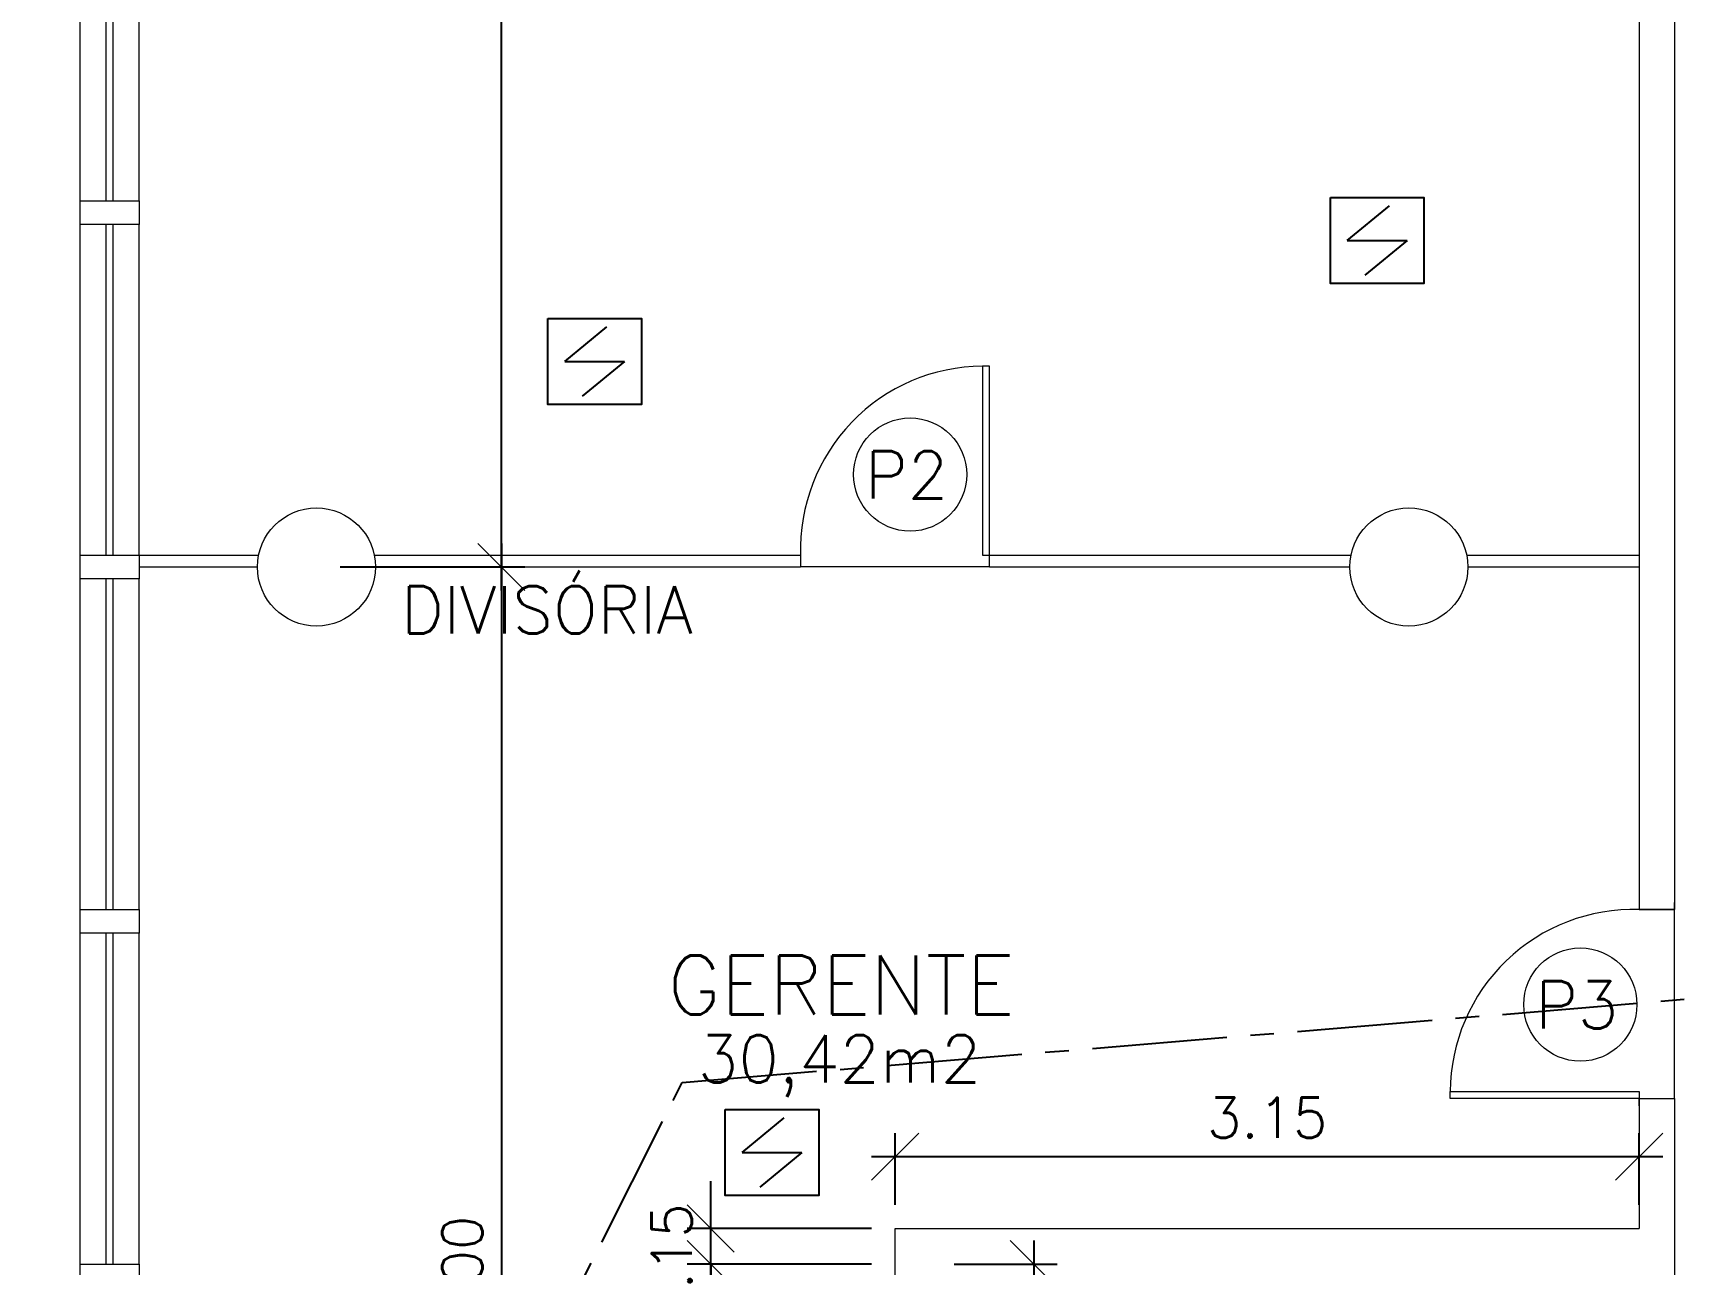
# Model space of a CAD drawing. Header units: millimetres. Extents: x 521 to 1055, y 261 to 520.
# Drawn here: x 666.05 to 673.03, y 378.3 to 383.51 of the extents above; entities that cross this region are included whole.
import ezdxf
from ezdxf.enums import TextEntityAlignment as Align

# ---------------------------------------------------------------- set-up
doc = ezdxf.new("R2010")
doc.units = ezdxf.units.MM
doc.linetypes.add('CENTER2', pattern=[28.575, 19.05, -3.175, 3.175, -3.175])
doc.linetypes.add('CONTINU', pattern=[0])
doc.layers.add('0.1', color=8, linetype='Continuous', lineweight=13)
doc.layers.add('ppci', color=8, linetype='Continuous')
doc.styles.add('ROMANS', font='romans')
doc.styles.get("Standard").update_dxf_attribs({"font": 'romans.shx'})
doc.dimstyles.new('Fares Eng - 50', dxfattribs={"dimscale": 2, "dimtxt": 0.085, "dimasz": 0.1, "dimexe": 0.05, "dimexo": 0.05, "dimgap": 0.04, "dimtad": 1, "dimzin": 4, "dimdsep": 46, "dimtxsty": 'ROMANS', "dimblk1": 'OBLIQUE', "dimblk2": 'OBLIQUE', "dimsah": 1, "dimcen": 0.05, "dimdle": 0.05, "dimclrd": 8, "dimclre": 8, "dimclrt": 8, "dimaunit": 1, "dimadec": 0, "dimazin": 0, "dimtfac": 1, "dimtix": 1, "dimtmove": 2, "dimatfit": 0, "dimldrblk": 'OPEN90', "dimfxl": 1, "dimtolj": 1, "dimtzin": 0, "dimarcsym": 0})

# ---------------------------------------------------------------- blocks, each defined once
blk = doc.blocks.new('P80')
for points in [[(0, 0.86), (0, 0.83), (0.15, 0.83), (0.15, 0.86)], [(0, 0), (0, 0.03), (0.15, 0.03), (0.15, 0)]]:
    blk.add_lwpolyline(points)
blk.add_lwpolyline([(-0.8, 0.06), (0, 0.06), (0, 0.03), (-0.8, 0.03)], close=True)
at = {"color": 8}
blk.add_arc((-0.0251, 0.0555), 0.7749, 88.14082, 179.6698, dxfattribs=at)
blk = doc.blocks.new('ÁREA')
for p in [(0.00005, 0.003762), (0, 0)]:
    blk.add_attdef('COMPARTIMENTO', text='', height=0.0025).set_placement(p, align=Align.CENTER)
at = {"color": 1}
for p in [(-0.00005, -0.003762), (-0.000099, -0.007523)]:
    blk.add_attdef('ÁREA', text='', height=0.002, dxfattribs=at).set_placement(p, align=Align.CENTER)
blk = doc.blocks.new('_OBLIQUE')
at = {"color": 0, "linetype": 'ByBlock'}
blk.add_line((-0.5, -0.5), (0.5, 0.5), dxfattribs=at)
blk = doc.blocks.new('*D364')
at = {"layer": '0.1', "color": 8, "linetype": 'CONTINU', "lineweight": -2, "transparency": 16777216}
for p, q in [((665.2403, 374.3965), (665.2403, 378.3965)), ((665.6527, 378.2965), (665.1403, 378.2965)), ((666.1527, 374.4965), (665.1403, 374.4965))]:
    blk.add_line(p, q, dxfattribs=at)
at = {"layer": 'DEFPOINTS', "color": 0, "linetype": 'CONTINU', "lineweight": -2, "transparency": 16777216}
for p in [(665.2403, 378.2965), (665.7527, 378.2965), (666.2527, 374.4965)]:
    blk.add_point(p, dxfattribs=at)
at = {"layer": '0.1', "color": 8, "linetype": 'CONTINU', "lineweight": -2, "transparency": 16777216, "xscale": 0.2, "yscale": 0.2, "zscale": 0.2}
for p, rotation in [((665.2403, 378.2965), 90), ((665.2403, 374.4965), 270)]:
    blk.add_blockref('_OBLIQUE', p, dxfattribs=dict(at, rotation=rotation))
at = {"layer": '0.1', "color": 8, "linetype": 'CONTINU', "transparency": 16777216, "insert": (665.0753, 376.3965), "char_height": 0.17, "attachment_point": 5, "rotation": 90, "style": 'ROMANS'}
blk.add_mtext('\\A1;3.80', dxfattribs=at)
blk = doc.blocks.new('_Open90')
at = {"color": 0, "linetype": 'ByBlock', "lineweight": -2}
for p, q in [((-0.5, 0.5), (0, 0)), ((0, 0), (-1, 0)), ((0, 0), (-0.5, -0.5))]:
    blk.add_line(p, q, dxfattribs=at)
blk = doc.blocks.new('*D422')
at = {"layer": '0.1', "color": 8, "linetype": 'CONTINU', "lineweight": -2, "transparency": 16777216}
for p, q in [((668.0356, 381.3465), (668.0356, 375.1465)), ((667.3527, 381.2465), (668.1356, 381.2465)), ((667.3527, 375.2465), (668.1356, 375.2465))]:
    blk.add_line(p, q, dxfattribs=at)
at = {"layer": 'DEFPOINTS', "color": 0, "linetype": 'CONTINU', "lineweight": -2, "transparency": 16777216}
for p in [(667.2527, 381.2465), (667.2527, 375.2465), (668.0356, 375.2465)]:
    blk.add_point(p, dxfattribs=at)
at = {"layer": '0.1', "color": 8, "linetype": 'CONTINU', "lineweight": -2, "transparency": 16777216, "xscale": 0.2, "yscale": 0.2, "zscale": 0.2}
for p, rotation in [((668.0356, 381.2465), 90), ((668.0356, 375.2465), 270)]:
    blk.add_blockref('_OBLIQUE', p, dxfattribs=dict(at, rotation=rotation))
at = {"layer": '0.1', "color": 8, "linetype": 'CONTINU', "transparency": 16777216, "insert": (667.8706, 378.2465), "char_height": 0.17, "attachment_point": 5, "rotation": 90, "style": 'ROMANS'}
blk.add_mtext('\\A1;6.00', dxfattribs=at)
blk = doc.blocks.new('*D377')
at = {"layer": '0.1', "color": 8, "linetype": 'CONTINU', "lineweight": -2, "transparency": 16777216}
for p, q in [((668.9219, 375.7465), (668.9219, 378.3965)), ((669.6027, 378.2965), (668.8219, 378.2965)), ((669.6027, 375.8465), (668.8219, 375.8465))]:
    blk.add_line(p, q, dxfattribs=at)
at = {"layer": 'DEFPOINTS', "color": 0, "linetype": 'CONTINU', "lineweight": -2, "transparency": 16777216}
for p in [(668.9219, 378.2965), (669.7027, 378.2965), (669.7027, 375.8465)]:
    blk.add_point(p, dxfattribs=at)
at = {"layer": '0.1', "color": 8, "linetype": 'CONTINU', "lineweight": -2, "transparency": 16777216, "xscale": 0.2, "yscale": 0.2, "zscale": 0.2}
for p, rotation in [((668.9219, 378.2965), 90), ((668.9219, 375.8465), 270)]:
    blk.add_blockref('_OBLIQUE', p, dxfattribs=dict(at, rotation=rotation))
at = {"layer": '0.1', "color": 8, "linetype": 'CONTINU', "transparency": 16777216, "insert": (668.7569, 377.0715), "char_height": 0.17, "attachment_point": 5, "rotation": 90, "style": 'ROMANS'}
blk.add_mtext('\\A1;2.45', dxfattribs=at)
blk = doc.blocks.new('*D426')
at = {"layer": '0.1', "color": 8, "linetype": 'CONTINU', "lineweight": -2, "transparency": 16777216}
for p, q in [((668.9219, 378.4465), (668.9219, 378.6465)), ((669.6027, 378.4465), (668.8219, 378.4465)), ((668.9219, 378.2965), (668.9219, 378.4465)), ((669.6027, 378.2965), (668.8219, 378.2965)), ((668.9219, 378.2965), (668.9219, 378.0965))]:
    blk.add_line(p, q, dxfattribs=at)
at = {"layer": 'DEFPOINTS', "color": 0, "linetype": 'CONTINU', "lineweight": -2, "transparency": 16777216}
for p in [(668.9219, 378.4465), (669.7027, 378.4465), (669.7027, 378.2965)]:
    blk.add_point(p, dxfattribs=at)
at = {"layer": '0.1', "color": 8, "linetype": 'CONTINU', "lineweight": -2, "transparency": 16777216, "xscale": 0.2, "yscale": 0.2, "zscale": 0.2}
for p, rotation in [((668.9219, 378.4465), 270), ((668.9219, 378.2965), 90)]:
    blk.add_blockref('_OBLIQUE', p, dxfattribs=dict(at, rotation=rotation))
at = {"layer": '0.1', "color": 8, "linetype": 'CONTINU', "transparency": 16777216, "insert": (668.7569, 378.3715), "char_height": 0.17, "attachment_point": 5, "rotation": 90, "style": 'ROMANS'}
blk.add_mtext('\\A1;.15', dxfattribs=at)
blk = doc.blocks.new('*D651')
at = {"layer": '0.1', "color": 8, "linetype": 'CONTINU', "lineweight": -2, "transparency": 16777216}
for p, q in [((668.0356, 381.1465), (668.0356, 387.3465)), ((667.3527, 387.2465), (668.1356, 387.2465)), ((667.3527, 381.2465), (668.1356, 381.2465))]:
    blk.add_line(p, q, dxfattribs=at)
at = {"layer": 'DEFPOINTS', "color": 0, "linetype": 'CONTINU', "lineweight": -2, "transparency": 16777216}
for p in [(667.2527, 387.2465), (668.0356, 387.2465), (667.2527, 381.2465)]:
    blk.add_point(p, dxfattribs=at)
at = {"layer": '0.1', "color": 8, "linetype": 'CONTINU', "lineweight": -2, "transparency": 16777216, "xscale": 0.2, "yscale": 0.2, "zscale": 0.2}
for p, rotation in [((668.0356, 387.2465), 90), ((668.0356, 381.2465), 270)]:
    blk.add_blockref('_OBLIQUE', p, dxfattribs=dict(at, rotation=rotation))
at = {"layer": '0.1', "color": 8, "linetype": 'CONTINU', "transparency": 16777216, "insert": (667.8706, 384.2465), "char_height": 0.17, "attachment_point": 5, "rotation": 90, "style": 'ROMANS'}
blk.add_mtext('\\A1;6.00', dxfattribs=at)
blk = doc.blocks.new('*D663')
at = {"layer": '0.1', "color": 8, "linetype": 'CONTINU', "lineweight": -2, "transparency": 16777216}
for p, q in [((670.2892, 378.3965), (670.2892, 377.1965)), ((669.9527, 378.2965), (670.3892, 378.2965)), ((669.9527, 377.2965), (670.3892, 377.2965))]:
    blk.add_line(p, q, dxfattribs=at)
at = {"layer": 'DEFPOINTS', "color": 0, "linetype": 'CONTINU', "lineweight": -2, "transparency": 16777216}
for p in [(669.8527, 378.2965), (669.8527, 377.2965), (670.2892, 377.2965)]:
    blk.add_point(p, dxfattribs=at)
at = {"layer": '0.1', "color": 8, "linetype": 'CONTINU', "lineweight": -2, "transparency": 16777216, "xscale": 0.2, "yscale": 0.2, "zscale": 0.2}
for p, rotation in [((670.2892, 378.2965), 90), ((670.2892, 377.2965), 270)]:
    blk.add_blockref('_OBLIQUE', p, dxfattribs=dict(at, rotation=rotation))
at = {"layer": '0.1', "color": 8, "linetype": 'CONTINU', "transparency": 16777216, "insert": (670.1242, 377.7965), "char_height": 0.17, "attachment_point": 5, "rotation": 90, "style": 'ROMANS'}
blk.add_mtext('\\A1;1.00', dxfattribs=at)
blk = doc.blocks.new('*D3207')
at = {"layer": '0.1', "color": 8, "linetype": 'CONTINU', "lineweight": -2, "transparency": 16777216}
for p, q in [((669.7027, 378.5465), (669.7027, 378.8507)), ((672.8527, 378.5465), (672.8527, 378.8507)), ((672.9527, 378.7507), (669.6027, 378.7507))]:
    blk.add_line(p, q, dxfattribs=at)
at = {"layer": 'DEFPOINTS', "color": 0, "linetype": 'CONTINU', "lineweight": -2, "transparency": 16777216}
for p in [(669.7027, 378.7507), (669.7027, 378.4465), (672.8527, 378.4465)]:
    blk.add_point(p, dxfattribs=at)
at = {"layer": '0.1', "color": 8, "linetype": 'CONTINU', "lineweight": -2, "transparency": 16777216, "xscale": 0.2, "yscale": 0.2, "zscale": 0.2, "rotation": 180}
blk.add_blockref('_OBLIQUE', (669.7027, 378.7507), dxfattribs=at)
at = {"layer": '0.1', "color": 8, "linetype": 'CONTINU', "lineweight": -2, "transparency": 16777216, "xscale": 0.2, "yscale": 0.2, "zscale": 0.2}
blk.add_blockref('_OBLIQUE', (672.8527, 378.7507), dxfattribs=at)
at = {"layer": '0.1', "color": 8, "linetype": 'CONTINU', "lineweight": -2, "transparency": 16777216, "insert": (671.2777, 378.9157), "char_height": 0.17, "attachment_point": 5, "style": 'ROMANS'}
blk.add_mtext('\\A1;3.15', dxfattribs=at)

msp = doc.modelspace()

# ---------------------------------------------------------------- linework, layer by layer
at = {"layer": '0.1', "color": 7}
for p, q in [((672.85267, 384.64649), (672.85267, 379.79649)), ((673.00267, 384.64649), (673.00267, 379.79649)), ((673.00267, 379.79649), (672.85267, 379.79649)), ((672.85267, 378.99649), (673.00267, 378.99649)), ((672.85267, 378.99649), (672.85267, 378.44649)), ((673.00267, 378.99649), (673.00267, 378.19649)), ((669.70267, 378.44649), (672.85267, 378.44649)), ((669.70267, 377.29649), (669.70267, 378.44649))]:
    msp.add_line(p, q, dxfattribs=at)
at = {"layer": '0.1', "color": 8, "linetype": 'CONTINU'}
for p, q in [((666.25267, 382.79649), (666.25267, 384.19649)), ((666.36267, 382.79649), (666.36267, 384.19649)), ((666.39267, 382.79649), (666.39267, 384.19649)), ((666.50267, 382.79649), (666.50267, 384.19649)), ((666.50267, 382.79649), (666.50267, 382.69649)), ((666.25267, 381.29649), (666.25267, 382.69649)), ((666.36267, 381.29649), (666.36267, 382.69649)), ((666.39267, 381.29649), (666.39267, 382.69649)), ((666.50267, 381.29649), (666.50267, 382.69649)), ((666.50267, 381.29649), (667.00772, 381.29649)), ((667.49762, 381.29649), (669.30267, 381.29649)), ((669.30267, 381.29649), (669.30267, 381.24649)), ((669.30267, 381.29649), (669.30267, 381.24649)), ((670.10267, 381.24649), (670.10267, 381.29649)), ((670.10267, 381.29649), (671.63272, 381.29649)), ((672.12262, 381.29649), (672.85267, 381.29649)), ((666.25267, 379.79649), (666.25267, 381.19649)), ((666.36267, 379.79649), (666.36267, 381.19649)), ((666.39267, 379.79649), (666.39267, 381.19649)), ((666.50267, 381.24649), (667.00267, 381.24649)), ((666.50267, 379.79649), (666.50267, 381.19649)), ((667.50267, 381.24649), (669.30267, 381.24649)), ((670.10267, 381.24649), (669.30267, 381.24649)), ((670.10267, 381.24649), (671.62767, 381.24649)), ((672.12767, 381.24649), (672.85267, 381.24649)), ((673.00267, 378.99649), (673.00267, 379.79649)), ((666.25267, 378.29649), (666.25267, 379.69649)), ((666.36267, 378.29649), (666.36267, 379.69649)), ((666.39267, 378.29649), (666.39267, 379.69649)), ((666.50267, 378.29649), (666.50267, 379.69649))]:
    msp.add_line(p, q, dxfattribs=at)
msp.add_lwpolyline([(666.50267, 382.69649), (666.25267, 382.69649), (666.25267, 382.79649), (666.50267, 382.79649)], dxfattribs=at)
at = {"layer": '0.1', "color": 8}
msp.add_lwpolyline([(670.07267, 382.09649), (670.07267, 381.29649), (670.10267, 381.29649), (670.10267, 382.09649)], close=True, dxfattribs=at)
at = {"layer": '0.1', "color": 8, "linetype": 'CONTINU'}
for points in [[(666.25267, 381.29649), (666.50267, 381.29649), (666.50267, 381.19649), (666.25267, 381.19649)], [(666.25267, 379.79649), (666.50267, 379.79649), (666.50267, 379.69649), (666.25267, 379.69649)], [(666.25267, 378.29649), (666.50267, 378.29649), (666.50267, 378.19649), (666.25267, 378.19649)]]:
    msp.add_lwpolyline(points, close=True, dxfattribs=at)
at = {"layer": '0.1', "color": 8}
for centre in [(669.7662, 381.63773), (672.60353, 379.39445)]:
    msp.add_circle(centre, 0.23964, dxfattribs=at)
at = {"layer": '0.1', "color": 7}
for centre in [(667.25267, 381.24649), (671.87767, 381.24649)]:
    msp.add_circle(centre, 0.25, dxfattribs=at)
at = {"layer": '0.1', "color": 8}
msp.add_arc((670.07714, 381.32163), 0.77487, 90.330199, 181.859182, dxfattribs=at)
at = {"layer": 'ppci', "color": 10, "linetype": 'Continuous'}
for p, q in [((671.6167, 382.62848), (671.79533, 382.7748)), ((671.6167, 382.62848), (671.87001, 382.62848)), ((671.87001, 382.62848), (671.69138, 382.48217)), ((668.3037, 382.11607), (668.48233, 382.26239)), ((668.3037, 382.11607), (668.55701, 382.11607)), ((668.55701, 382.11607), (668.37838, 381.96976)), ((669.05479, 378.76859), (669.23342, 378.91491)), ((669.05479, 378.76859), (669.3081, 378.76859)), ((669.3081, 378.76859), (669.12947, 378.62228))]:
    msp.add_line(p, q, dxfattribs=at)
at = {"layer": 'ppci', "color": 10, "linetype": 'CENTER2', "lineweight": -2, "ltscale": 0.03}
msp.add_lwpolyline([(666.50267, 374.49649), (668.80058, 379.06479), (673.50987, 379.45558), (674.77861, 400.52147), (683.44369, 402.38245), (683.96106, 404.43977), (686.54336, 404.66988), (686.71384, 405.09649)], dxfattribs=at)
at = {"layer": 'ppci', "color": 10, "linetype": 'Continuous'}
for points in [[(671.54546, 382.81069), (671.94125, 382.81069), (671.94125, 382.44627), (671.54546, 382.44627)], [(668.23246, 382.29828), (668.62826, 382.29828), (668.62826, 381.93386), (668.23246, 381.93386)], [(668.98354, 378.9508), (669.37934, 378.9508), (669.37934, 378.58639), (668.98354, 378.58639)]]:
    msp.add_lwpolyline(points, close=True, dxfattribs=at)

# ---------------------------------------------------------------- block references
at = {"layer": '0.1', "color": 8}
msp.add_blockref('P80', (672.85267, 378.96649), dxfattribs=at)
ref = msp.add_blockref('ÁREA', (669.47388, 379.35275), dxfattribs=dict(at, xscale=133.3333333333333, yscale=133.3333333333333, zscale=133.3333333333333))
ref.add_attrib('COMPARTIMENTO', 'GERENTE', dxfattribs={"layer": '0', "color": 3, "height": 0.25}).set_placement((669.47388, 379.35275), align=Align.CENTER)
ref.add_attrib('ÁREA', '30,42m2', dxfattribs={"layer": '0', "color": 1, "height": 0.2}).set_placement((669.46725, 379.06479), align=Align.CENTER)

# ---------------------------------------------------------------- texts
for s, p in [('P2', (669.57559, 381.53622)), ('DIVISÓRIA', (667.61167, 380.9651)), ('P3', (672.41293, 379.29293))]:
    msp.add_text(s, height=0.2, dxfattribs=at).set_placement(p)

# ---------------------------------------------------------------- dimensions: what is measured, and where the dimension line sits
at = {"layer": '0.1', "color": 8, "linetype": 'CONTINU'}
for base, p1, p2, picture, middle in [((668.03555, 387.24649), (667.25267, 381.24649), (667.25267, 387.24649), '*D651', (667.87055, 384.24649)), ((668.03555, 375.24649), (667.25267, 381.24649), (667.25267, 375.24649), '*D422', (667.87055, 378.24649)), ((668.92194, 378.44649), (669.70267, 378.29649), (669.70267, 378.44649), '*D426', (668.75694, 378.37149)), ((665.24032, 378.29649), (666.25267, 374.49649), (665.75267, 378.29649), '*D364', (665.07532, 376.39649)), ((668.92194, 378.29649), (669.70267, 375.84649), (669.70267, 378.29649), '*D377', (668.75694, 377.07149)), ((670.28916, 377.29649), (669.85267, 378.29649), (669.85267, 377.29649), '*D663', (670.12416, 377.79649))]:
    dim = msp.add_linear_dim(base=base, p1=p1, p2=p2, angle=90, dimstyle='Fares Eng - 50', dxfattribs=at)
    dim.commit()
    dim.dimension.update_dxf_attribs({"geometry": picture, "text_midpoint": middle})
at = {"layer": '0.1', "color": 8, "linetype": 'CONTINU', "lineweight": -2}
dim = msp.add_linear_dim(base=(669.70267, 378.75071), p1=(672.85267, 378.44649), p2=(669.70267, 378.44649), dimstyle='Fares Eng - 50', dxfattribs=at)
dim.commit()
dim.dimension.update_dxf_attribs({"geometry": '*D3207', "text_midpoint": (671.27767, 378.91571)})

doc.saveas('drawing.dxf')
